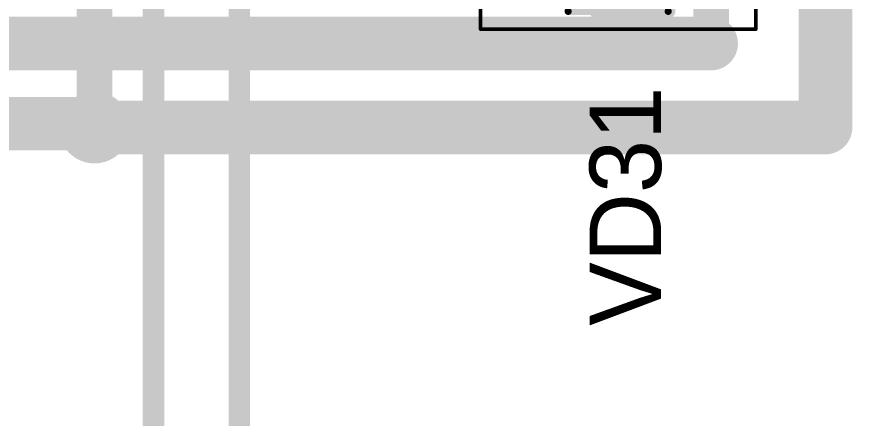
# Model space of a CAD drawing. Header units: millimetres. Extents: x 29 to 180, y 30 to 200.
# Drawn here: x 145.89 to 157.58, y 45.31 to 50.93 of the extents above; entities that cross this region are included whole.
import ezdxf

# ---------------------------------------------------------------- set-up
doc = ezdxf.new("R2010")
doc.units = ezdxf.units.MM
for name, color, linetype in [('BottomLayer', 5, 'Continuous'), ('BottomSolder', 6, 'Continuous'), ('Mechanical13', 56, 'Continuous'), ('Mechanical15', 56, 'Continuous'), ('MultiLayer', 9, 'Continuous'), ('TopLayer', 1, 'Continuous'), ('TopOverlay', 2, 'Continuous'), ('TopPaste', 8, 'Continuous'), ('TopSolder', 216, 'Continuous'), ('ViaHoleLayer', 16, 'Continuous')]:
    doc.layers.add(name, color=color, linetype=linetype)

# ---------------------------------------------------------------- blocks, each defined once
blk = doc.blocks.new('SOT23_3_149')
at = {"layer": 'Mechanical13', "const_width": 0.1}
for points in [[(-0.7, 1.5), (0.7, 1.5)], [(-0.7, -1.5), (-0.7, 1.5)], [(0.7, -1.5), (0.7, 1.5)], [(-0.7, -1.5), (0.7, -1.5)]]:
    blk.add_lwpolyline(points, dxfattribs=at)
at = {"layer": 'Mechanical13', "const_width": 0.05}
for points in [[(-0.725, 1.5, 1), (-0.675, 1.5, 1)], [(-0.725, 1.5, 1), (-0.675, 1.5, 1)], [(0.675, 1.5, 1), (0.725, 1.5, 1)], [(0.675, 1.5, 1), (0.725, 1.5, 1)], [(-0.725, -1.5, 1), (-0.675, -1.5, 1)], [(-0.725, -1.5, 1), (-0.675, -1.5, 1)], [(0.675, -1.5, 1), (0.725, -1.5, 1)], [(0.675, -1.5, 1), (0.725, -1.5, 1)]]:
    blk.add_lwpolyline(points, format="xyb", close=True, dxfattribs=at)
at = {"layer": 'Mechanical15'}
for points, const_width in [([(-1.925, 1.75), (1.925, 1.75)], 0.05), ([(-1.925, -1.75), (-1.925, 1.75)], 0.05), ([(1.925, -1.75), (1.925, 1.75)], 0.05), ([(0, -0.5), (0, 0.5)], 0.1), ([(-0.5, 0), (0.5, 0)], 0.1), ([(-1.925, -1.75), (1.925, -1.75)], 0.05)]:
    blk.add_lwpolyline(points, dxfattribs=dict(at, const_width=const_width))
for points, const_width in [([(-1.937, 1.75, 1), (-1.913, 1.75, 1)], 0.025), ([(-1.937, 1.75, 1), (-1.913, 1.75, 1)], 0.025), ([(1.913, 1.75, 1), (1.937, 1.75, 1)], 0.025), ([(1.913, 1.75, 1), (1.937, 1.75, 1)], 0.025), ([(-0.025, 0.5, 1), (0.025, 0.5, 1)], 0.05), ([(-0.525, 0, 1), (-0.475, 0, 1)], 0.05), ([(0.475, 0, 1), (0.525, 0, 1)], 0.05), ([(-0.025, -0.5, 1), (0.025, -0.5, 1)], 0.05), ([(-1.937, -1.75, 1), (-1.913, -1.75, 1)], 0.025), ([(-1.937, -1.75, 1), (-1.913, -1.75, 1)], 0.025), ([(1.913, -1.75, 1), (1.937, -1.75, 1)], 0.025), ([(1.913, -1.75, 1), (1.937, -1.75, 1)], 0.025)]:
    blk.add_lwpolyline(points, format="xyb", close=True, dxfattribs=dict(at, const_width=const_width))
at = {"layer": 'TopLayer'}
for points in [[(-0.7, 0.65), (-0.7, 1.25), (-1.7, 0.65), (-1.7, 1.25)], [(1.7, -0.3), (1.7, 0.3), (0.7, -0.3), (0.7, 0.3)], [(-0.7, -1.25), (-0.7, -0.65), (-1.7, -1.25), (-1.7, -0.65)]]:
    blk.add_solid(points, dxfattribs=at)
at = {"layer": 'TopOverlay'}
for points, const_width in [([(-1.075, 1.8, 1), (-1.325, 1.8, 1)], 0.25), ([(-1.388, 1.8, 1), (-1.263, 1.8, 1)], 0.125), ([(-1.137, 1.8, 1), (-1.012, 1.8, 1)], 0.125), ([(-0.35, 1.5, 1), (-0.25, 1.5, 1)], 0.1), ([(0.65, 1.5, 1), (0.75, 1.5, 1)], 0.1), ([(0.65, 1.5, 1), (0.75, 1.5, 1)], 0.1), ([(0.65, 0.7, 1), (0.75, 0.7, 1)], 0.1), ([(0.65, -0.7, 1), (0.75, -0.7, 1)], 0.1), ([(-0.35, -1.5, 1), (-0.25, -1.5, 1)], 0.1), ([(0.65, -1.5, 1), (0.75, -1.5, 1)], 0.1), ([(0.65, -1.5, 1), (0.75, -1.5, 1)], 0.1)]:
    blk.add_lwpolyline(points, format="xyb", close=True, dxfattribs=dict(at, const_width=const_width))
at = {"layer": 'TopOverlay', "const_width": 0.2}
for points in [[(-0.3, 1.5), (0.7, 1.5)], [(0.7, 0.7), (0.7, 1.5)], [(0.7, -1.5), (0.7, -0.7)], [(-0.3, -1.5), (0.7, -1.5)]]:
    blk.add_lwpolyline(points, dxfattribs=at)
at = {"layer": 'TopPaste'}
for points in [[(-0.7, 0.65), (-0.7, 1.25), (-1.7, 0.65), (-1.7, 1.25)], [(1.7, -0.3), (1.7, 0.3), (0.7, -0.3), (0.7, 0.3)], [(-0.7, -1.25), (-0.7, -0.65), (-1.7, -1.25), (-1.7, -0.65)]]:
    blk.add_solid(points, dxfattribs=at)
at = {"layer": 'TopSolder'}
for points in [[(-0.598, 0.548), (-0.598, 1.352), (-1.802, 0.548), (-1.802, 1.352)], [(1.802, -0.402), (1.802, 0.402), (0.598, -0.402), (0.598, 0.402)], [(-0.598, -1.352), (-0.598, -0.548), (-1.802, -1.352), (-1.802, -0.548)]]:
    blk.add_solid(points, dxfattribs=at)

msp = doc.modelspace()

# ---------------------------------------------------------------- linework, layer by layer
at = {"layer": 'BottomLayer'}
for points, const_width in [([(146.975, 49.375), (146.975, 55.35)], 0.5), ([(147.8, 42.1), (147.8, 52.6)], 0.3), ([(149, 36.6), (149, 51.4)], 0.3)]:
    msp.add_lwpolyline(points, dxfattribs=dict(at, const_width=const_width))
for points, const_width in [([(146.775, 49.375, 1), (147.175, 49.375, 1)], 0.4), ([(146.85, 49.375, 1), (147.1, 49.375, 1)], 0.25)]:
    msp.add_lwpolyline(points, format="xyb", close=True, dxfattribs=dict(at, const_width=const_width))
at = {"layer": 'BottomSolder', "const_width": 0.502}
msp.add_lwpolyline([(146.724, 49.375, 1), (147.226, 49.375, 1)], format="xyb", close=True, dxfattribs=at)
at = {"layer": 'MultiLayer', "const_width": 0.4}
msp.add_lwpolyline([(146.775, 49.375, 1), (147.175, 49.375, 1)], format="xyb", close=True, dxfattribs=at)
at = {"layer": 'TopLayer'}
for points, const_width in [([(157.2, 49.375), (157.2, 55.025)], 0.75), ([(155.6, 50.55), (155.6, 52.4)], 0.5), ([(145.5, 50.55), (155.6, 50.55)], 0.75), ([(133.729, 49.429), (146.921, 49.429)], 0.75), ([(146.921, 49.429), (146.975, 49.375)], 0.75), ([(146.975, 49.375), (157.2, 49.375)], 0.75)]:
    msp.add_lwpolyline(points, dxfattribs=dict(at, const_width=const_width))
for points, const_width in [([(155.413, 50.55, 1), (155.788, 50.55, 1)], 0.375), ([(155.475, 50.55, 1), (155.725, 50.55, 1)], 0.25), ([(146.734, 49.429, 1), (147.109, 49.429, 1)], 0.375), ([(146.734, 49.429, 1), (147.109, 49.429, 1)], 0.375), ([(146.775, 49.375, 1), (147.175, 49.375, 1)], 0.4), ([(146.788, 49.375, 1), (147.163, 49.375, 1)], 0.375), ([(146.788, 49.375, 1), (147.163, 49.375, 1)], 0.375), ([(157.013, 49.375, 1), (157.388, 49.375, 1)], 0.375), ([(157.013, 49.375, 1), (157.388, 49.375, 1)], 0.375)]:
    msp.add_lwpolyline(points, format="xyb", close=True, dxfattribs=dict(at, const_width=const_width))
at = {"layer": 'TopSolder', "const_width": 0.502}
msp.add_lwpolyline([(146.724, 49.375, 1), (147.226, 49.375, 1)], format="xyb", close=True, dxfattribs=at)
at = {"layer": 'ViaHoleLayer', "const_width": 0.25}
msp.add_lwpolyline([(146.85, 49.375, 1), (147.1, 49.375, 1)], format="xyb", close=True, dxfattribs=at)

# ---------------------------------------------------------------- block references
msp.add_blockref('SOT23_3_149', (154.3, 52.5))

# ---------------------------------------------------------------- texts
at = {"layer": 'TopOverlay'}
msp.add_text('VD31', height=1, rotation=90, dxfattribs=at).set_placement((154.9, 46.6))

doc.saveas('drawing.dxf')
